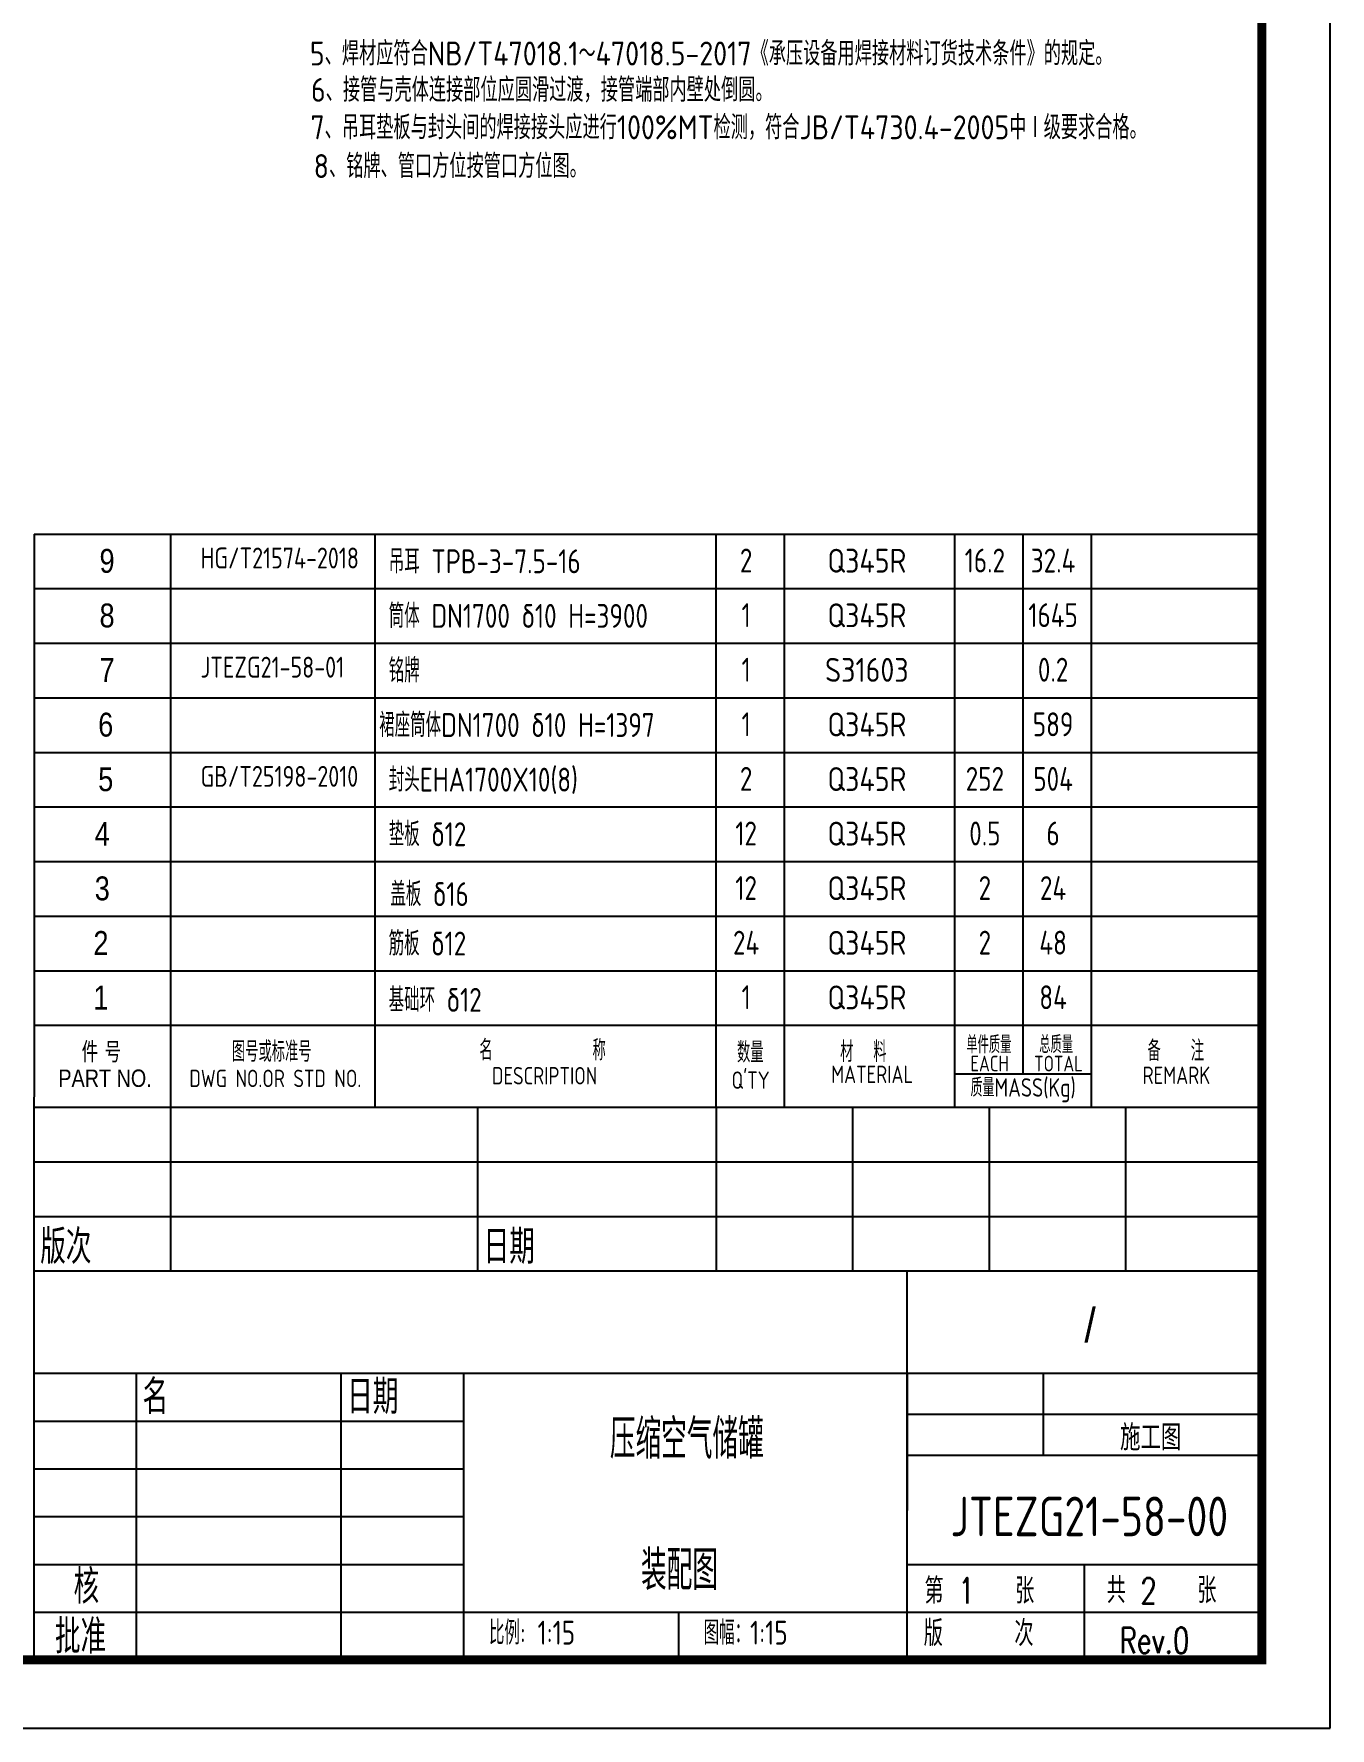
# Model space of a CAD drawing. Header units: millimetres. Extents: x 35105 to 454747, y -53554 to 1224.
# Drawn here: x 442733 to 445584, y -53554 to -49829 of the extents above; entities that cross this region are included whole.
import ezdxf
from ezdxf.enums import TextEntityAlignment as Align

# ---------------------------------------------------------------- set-up
doc = ezdxf.new("R2010")
doc.units = ezdxf.units.MM
doc.layers.get('0').update_dxf_attribs({"lineweight": 18})
for name, color, linetype in [('BORDER', 7, 'Continuous'), ('DIM', 6, 'Continuous'), ('TXT', 3, 'Continuous'), ('标题栏', 3, 'Continuous')]:
    doc.layers.add(name, color=color, linetype=linetype)
doc.styles.add('HZ', font='gbenor.shx', dxfattribs={"width": 0.9, "bigfont": 'gbcbig.shx'})
doc.styles.add('PC_TEXTSTYLE', font='romans.shx', dxfattribs={"width": 0.8, "bigfont": 'hzfs.shx'})
doc.styles.add('SBHZ', font='tcc_simp.shx', dxfattribs={"width": 0.85, "bigfont": 'tcc_hzdx.shx'})

msp = doc.modelspace()

# ---------------------------------------------------------------- linework, layer by layer
at = {"layer": 'BORDER', "color": 4, "linetype": 'Continuous', "lineweight": -3, "ltscale": 5, "const_width": 20}
msp.add_lwpolyline([(433358.56471, -53403.70516), (433358.56471, -44793.70516), (445433.56471, -44793.70516), (445433.56471, -53403.70516)], close=True, dxfattribs=at)
at = {"layer": 'DIM', "color": 3}
for p, q in [((442733.56471, -52548.70516), (445433.56471, -52548.70516)), ((444653.56471, -53403.70516), (444653.56471, -52548.70516)), ((442733.56471, -52773.70516), (445433.56471, -52773.70516)), ((443678.56471, -53403.70516), (443678.56471, -52773.70516))]:
    msp.add_line(p, q, dxfattribs=at)
at = {"layer": 'DIM', "color": 0}
msp.add_lwpolyline([(445583.56471, -53553.70516), (445583.56471, -44643.70516), (432983.56471, -44643.70516), (432983.56471, -53553.70516)], close=True, dxfattribs=at)
at = {"layer": 'DIM', "color": 3, "const_width": 4.5}
msp.add_lwpolyline([(445433.39864, -52188.70516), (442733.39864, -52188.70516)], dxfattribs=at)
at = {"layer": 'TXT'}
for p, q in [((442733.57317, -50928.70516), (442733.39864, -53403.70516)), ((442733.56471, -50928.70516), (445433.56471, -50928.70516)), ((443034.62724, -52548.70516), (443034.62724, -50928.70516)), ((443483.56471, -51888.70516), (443483.56471, -50928.70516)), ((444233.56471, -51888.70516), (444233.56471, -50928.70516)), ((444383.56471, -51888.70516), (444383.56471, -50928.70516)), ((444758.56471, -51888.70516), (444758.56471, -50928.70516)), ((444908.56471, -51888.70516), (444908.56471, -50928.70516)), ((445058.56471, -51888.70516), (445058.56471, -50928.70516)), ((442733.56471, -51048.70516), (445433.56471, -51048.70516)), ((442733.56471, -51168.70516), (445433.56471, -51168.70516)), ((442733.56471, -51288.70516), (445433.56471, -51288.70516)), ((442733.56471, -51408.70516), (445433.56471, -51408.70516)), ((442733.56471, -51528.70516), (445433.56471, -51528.70516)), ((442733.56471, -51648.70516), (445433.56471, -51648.70516)), ((442733.56471, -51768.70516), (445433.56471, -51768.70516)), ((442733.56471, -51888.70516), (445433.56471, -51888.70516)), ((443483.56471, -52188.70516), (443483.56471, -51888.70516)), ((444233.56471, -52188.70516), (444233.56471, -51888.70516)), ((444383.56471, -52188.70516), (444383.56471, -51888.70516)), ((444758.56471, -52188.70516), (444758.56471, -51888.70516)), ((444908.56471, -52115.66354), (444908.56471, -51888.70516)), ((445058.56471, -52188.70516), (445058.56471, -51888.70516)), ((442733.56471, -52008.70516), (445433.56471, -52008.70516)), ((444758.56471, -52115.66354), (445058.56471, -52115.66354)), ((443708.56471, -52188.70516), (443708.56471, -52548.70516)), ((444233.56471, -52188.70516), (444233.56471, -52548.70516)), ((444533.56471, -52188.70516), (444533.56471, -52548.70516)), ((444833.56471, -52188.70516), (444833.56471, -52548.70516)), ((445133.56471, -52188.70516), (445133.56471, -52548.70516)), ((442733.56471, -52308.70516), (445433.56471, -52308.70516)), ((442733.56471, -52428.70516), (445433.56471, -52428.70516)), ((442958.56471, -53403.70516), (442958.56471, -52773.70516)), ((443408.56471, -53403.70516), (443408.56471, -52773.70516)), ((444653.56471, -52773.70516), (444653.56471, -53075.24042)), ((444953.56471, -52953.70516), (444953.56471, -52773.70516)), ((442733.56471, -52878.70516), (443678.56471, -52878.70516)), ((444653.56471, -52863.70516), (445433.51416, -52863.70516)), ((444653.56471, -52953.70516), (445433.56471, -52953.70516)), ((442733.56471, -52983.70516), (443678.56471, -52983.70516)), ((442733.56471, -53088.70516), (443678.56471, -53088.70516)), ((442733.56471, -53193.70516), (443678.56471, -53193.70516)), ((444653.56471, -53193.70516), (445433.56471, -53193.70516)), ((445043.56471, -53403.70516), (445043.56471, -53193.70516)), ((442733.56471, -53298.70516), (445433.56471, -53298.70516)), ((444150.64235, -53298.70516), (444150.64235, -53403.70516)), ((440033.23257, -53403.70516), (442733.39864, -53403.70516))]:
    msp.add_line(p, q, dxfattribs=at)
at = {"layer": 'TXT', "lineweight": 35}
msp.add_line((440033.00161, -53403.70516), (445433.56471, -53403.70516), dxfattribs=at)
at = {"layer": '标题栏', "lineweight": 35}
msp.add_line((445433.56471, -50928.70516), (445433.56471, -53403.70516), dxfattribs=at)

# ---------------------------------------------------------------- texts
at = {"color": 4, "lineweight": 25, "style": 'HZ'}
for s, p in [('5、焊材应符合NB/T47018.1～47018.5-2017《承压设备用焊接材料订货技术条件》的规定。', (443340.04678, -49898.60774)), ('6、接管与壳体连接部位应圆滑过渡，接管端部内壁处倒圆。', (443342.51853, -49978.49975)), ('7、吊耳垫板与封头间的焊接接头应进行100%%%MT检测，符合JB/T4730.4-2005中Ⅰ级要求合格。', (443341.26249, -50060.89197)), ('8、铭牌、管口方位按管口方位图。', (443348.39778, -50146.06035))]:
    msp.add_text(s, height=52.5, dxfattribs=at).set_placement(p)
at = {"layer": 'TXT'}
for s, height, style, width, p in [('9', 52.5, 'SBHZ', 0.85, (442877.55992, -51013.94976)), ('HG/T21574-2018', 45.9375, 'HZ', 0.9, (443099.69323, -51004.37706)), ('吊耳 TPB-3-7.5-16', 52.5, 'HZ', 0.9, (443513.58755, -51014.89025)), ('8', 52.5, 'SBHZ', 0.85, (442877.55992, -51133.94975)), ('筒体 DN1700 δ10 H=3900', 52.5, 'HZ', 0.9, (443513.58755, -51134.89025)), ('7', 52.5, 'SBHZ', 0.85, (442877.55992, -51253.94975)), ('JTEZG21-58-01', 45.9375, 'HZ', 0.9, (443099.69323, -51244.37706)), ('铭牌', 52.5, 'HZ', 0.9, (443513.58755, -51254.89025)), ('6', 52.5, 'SBHZ', 0.85, (442874.62075, -51373.94975)), ('裙座筒体DN1700 δ10 H=1397', 52.5, 'HZ', 0.9, (443492.59027, -51374.89025)), ('5', 52.5, 'SBHZ', 0.85, (442874.62075, -51493.94975)), ('GB/T25198-2010', 45.9375, 'HZ', 0.9, (443099.69323, -51484.37706)), ('封头EHA1700X10(8)', 52.5, 'HZ', 0.9, (443513.58755, -51494.89025)), ('4', 52.5, 'SBHZ', 0.85, (442867.01423, -51613.94975)), ('垫板 δ12', 52.5, 'HZ', 0.9, (443513.58755, -51614.89025)), ('3', 52.5, 'SBHZ', 0.85, (442867.01423, -51733.94975)), ('盖板 δ16', 52.5, 'HZ', 0.9, (443517.13156, -51746.59436)), ('2', 52.5, 'SBHZ', 0.85, (442864.07505, -51853.94975)), ('筋板 δ12', 52.5, 'HZ', 0.9, (443513.30438, -51855.19742)), ('1', 52.5, 'SBHZ', 0.85, (442864.07505, -51973.94975)), ('基础环 δ12', 52.5, 'HZ', 0.9, (443513.30438, -51978.97657)), ('版次', 75, 'PC_TEXTSTYLE', 0.75, (442747.23297, -52532.99455)), ('日期', 75, 'PC_TEXTSTYLE', 0.75, (443722.23297, -52532.99455)), ('名', 75, 'PC_TEXTSTYLE', 0.75, (442972.23297, -52862.99455)), ('日期', 75, 'PC_TEXTSTYLE', 0.75, (443422.23297, -52862.99455)), (' 核', 75, 'PC_TEXTSTYLE', 0.75, (442781.99236, -53279.93618)), ('第     张', 56.25, 'PC_TEXTSTYLE', 0.75, (444691.56887, -53279.89985)), ('共     张', 56.25, 'PC_TEXTSTYLE', 0.75, (445092.17863, -53278.8686)), ('1', 56.25, 'PC_TEXTSTYLE', 0.75, (444765.81526, -53279.89985)), ('2', 56.25, 'PC_TEXTSTYLE', 0.75, (445166.24472, -53279.89985)), ('批准', 75, 'PC_TEXTSTYLE', 0.75, (442779.58252, -53389.82421)), (' 比例: 1:15', 52.5, 'HZ', 0.9, (443708.30438, -53370.19742)), (' 图幅：1:15', 52.5, 'HZ', 0.9, (444180.38202, -53370.19742)), ('版     次', 56.25, 'PC_TEXTSTYLE', 0.75, (444689.84425, -53373.37935)), ('Rev.0', 56.25, 'PC_TEXTSTYLE', 0.75, (445120.37642, -53389.08342))]:
    msp.add_text(s, height=height, dxfattribs=dict(at, style=style, width=width)).set_placement(p)
at = {"layer": 'TXT', "color": 3, "style": 'HZ', "width": 0.9}
for s, p in [('2', (444299.38044, -50986.96264)), ('16.2', (444824.38044, -50986.96264)), ('32.4', (444974.38044, -50986.96264)), ('1', (444299.38044, -51106.96264)), ('1645', (444974.38044, -51106.96264)), ('1', (444299.38044, -51226.96264)), ('0.2', (444974.38044, -51226.96264)), ('1', (444299.38044, -51346.96264)), ('589', (444974.38044, -51346.96264)), ('2', (444299.38044, -51466.96264)), ('252', (444824.38044, -51466.96264)), ('504', (444974.38044, -51466.96264)), ('12', (444299.38044, -51586.96264)), ('0.5', (444824.38044, -51586.96264)), ('6', (444974.38044, -51586.96264)), ('12', (444299.38044, -51706.96264)), ('2', (444824.38044, -51706.96264)), ('24', (444974.38044, -51706.96264)), ('24', (444299.38044, -51826.96264)), ('2', (444824.38044, -51826.96264)), ('48', (444974.38044, -51826.96264)), ('1', (444299.38044, -51946.96264)), ('84', (444974.38044, -51946.96264))]:
    msp.add_text(s, height=52.5, dxfattribs=at).set_placement(p, align=Align.MIDDLE)
at = {"layer": 'TXT', "color": 3, "style": 'HZ'}
for s, p in [('Q345R', (444564.86387, -50987.26855)), ('Q345R', (444564.86387, -51107.26855)), ('S31603', (444564.86387, -51227.26855)), ('Q345R', (444564.86387, -51347.26855)), ('Q345R', (444564.86387, -51467.26855)), ('Q345R', (444564.86387, -51587.26855)), ('Q345R', (444564.86387, -51707.26855)), ('Q345R', (444564.86387, -51827.26855)), ('Q345R', (444564.86387, -51947.26855))]:
    msp.add_text(s, height=52.5, dxfattribs=at).set_placement(p, align=Align.MIDDLE)
at = {"layer": 'TXT'}
for s, height, style, width, p in [('单件质量', 38.25, 'HZ', 0.9, (444833.19068, -52049.10281)), ('总质量', 38.25, 'HZ', 0.9, (444981.06715, -52048.64957)), ('件 号', 45, 'SBHZ', 0.85, (442881.67433, -52065.64593)), ('图号或标准号', 45, 'HZ', 0.9, (443256.35319, -52064.1683)), ('名          称', 45, 'HZ', 0.9, (443851.83671, -52060.92126)), ('数量', 45, 'HZ', 0.9, (444308.56471, -52065.71633)), ('材  料', 45, 'HZ', 0.9, (444557.22155, -52064.30161)), ('备   注', 45, 'HZ', 0.9, (445244.13366, -52062.09318)), ('PART NO.', 38.25, 'SBHZ', 0.85, (442889.69029, -52124.96678)), ('DESCRIPTION', 38.25, 'HZ', 0.9, (443856.24484, -52119.50523)), ("Q'TY", 38.25, 'HZ', 0.9, (444309.29055, -52125.46019)), ('MATERIAL', 38.25, 'HZ', 0.9, (444576.4203, -52116.43699)), ('EACH', 34.425, 'HZ', 0.9, (444834.7893, -52092.67685)), ('TOTAL', 34.425, 'HZ', 0.9, (444986.2559, -52092.80922)), ('REMARK', 38.25, 'HZ', 0.9, (445245.59472, -52118.4804)), ('DWG NO.OR STD NO.', 38.25, 'HZ', 0.9, (443264.08579, -52125.3804)), ('质量MASS(Kg)', 40.5, 'HZ', 0.9, (444908.56471, -52149.36476)), ('/', 75, 'SBHZ', 0.9, (445055.7404, -52666.51422)), ('压缩空气储罐', 87.000003, 'HZ', 0.9, (444168.9489, -52913.32595)), ('施工图', 56.25, 'PC_TEXTSTYLE', 0.8, (445189.00141, -52912.01447)), ('JTEZG21-58-00', 87.0000029, 'HZ', 0.9, (445054.165, -53088.19612)), ('装配图', 87.000003, 'HZ', 0.9, (444152.93363, -53202.09462))]:
    msp.add_text(s, height=height, dxfattribs=dict(at, style=style, width=width)).set_placement(p, align=Align.MIDDLE)

doc.saveas('drawing.dxf')
